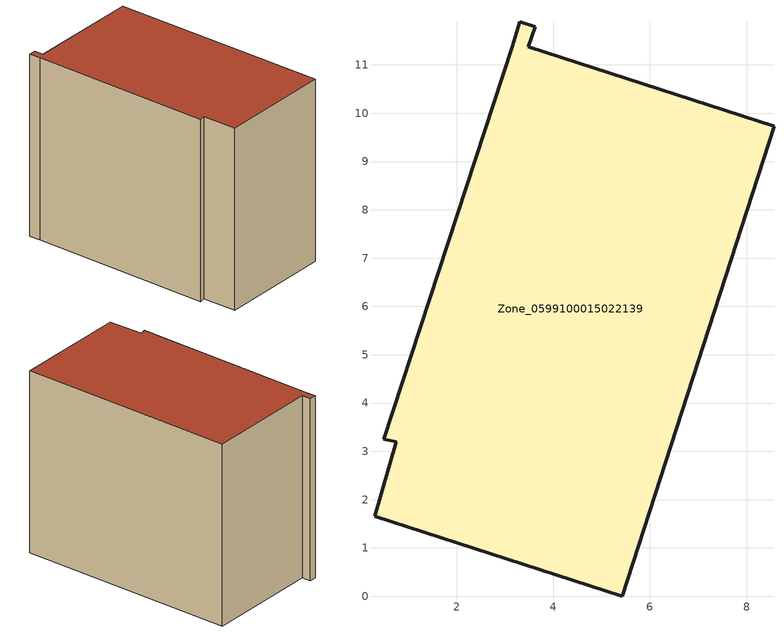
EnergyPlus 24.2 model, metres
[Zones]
Zone_0599100015022139
 floor ground (C_G): 3.15,11.38 3.31,11.89 3.62,11.79 3.48,11.38 8.57,9.74 5.42,0 0.3,1.66 0.75,3.2 0.48,3.25 z0.91
 wall outside (C_F): 3.48,11.38 3.62,11.79 3.31,11.89 3.15,11.38 0.48,3.25 0.75,3.2 0.3,1.66 5.42,0 8.57,9.74 3.48,11.38 z0.91:9.53
 roof outside (C_R): 3.31,11.89 3.15,11.38 0.48,3.25 0.75,3.2 0.3,1.66 5.42,0 8.57,9.74 3.48,11.38 3.62,11.79 z9.53
[BUILDING]
Pand.0599100015022139: North Axis=0; Terrain=City; Loads Convergence Tolerance Value=0.04; Temperature Convergence Tolerance Value=0.4; Solar Distribution=FullExterior; Maximum Number of Warmup Days=25; Minimum Number of Warmup Days=1
[Site:Location]
Rotterdam.The.Hague.AP_ZH_NLD Design_Conditions: Latitude=51.96; Longitude=4.45; Time Zone=1; Elevation=-4.5
[SITE:GROUNDTEMPERATURE:BUILDINGSURFACE]
18, 18, 18, 18, 18, 18, 18, 18, 18, 18, 18, 18
[MATERIAL] Thermal Absorptance=0.9; Solar Absorptance=0.7; Visible Absorptance=0.7
Name | Roughness | Thickness | Conductivity | Density | Specific Heat
G.TC.2006-2014 | MediumSmooth | 0.15 | 0.06 | 540 | 1210
F.TC.2006-2014 | Rough | 0.3 | 0.12 | 1920 | 840
R.TC.2006-2014 | MediumRough | 0.2 | 0.08 | 1500 | 1000
[CONSTRUCTION]
C_G: G.TC.2006-2014
C_F: F.TC.2006-2014
C_R: R.TC.2006-2014
[ZONE]
Zone_0599100015022139: Type=1; Multiplier=1; Ceiling Height=Autocalculate; Volume=Autocalculate; Floor Area=autocalculate; Part of Total Floor Area=Yes
[ZONEINFILTRATION:DESIGNFLOWRATE]
Infil_Zone_0599100015022139: Zone or ZoneList or Space or SpaceList=Zone_0599100015022139; Schedule=AlwaysOn; Design Flow Rate Calculation Method=Flow/Area; Flow Rate per Floor Area=0.0015; Constant Term Coefficient=1; Temperature Term Coefficient=0; Velocity Term Coefficient=0; Velocity Squared Term Coefficient=0
[HVACTEMPLATE:ZONE:IDEALLOADSAIRSYSTEM]
Zone_0599100015022139: Maximum Heating Supply Air Temperature=50; Minimum Cooling Supply Air Temperature=13; Maximum Heating Supply Air Humidity Ratio=0.0156; Minimum Cooling Supply Air Humidity Ratio=0.0077; Heating Limit=NoLimit; Cooling Limit=NoLimit; Dehumidification Control Type=ConstantSensibleHeatRatio; Cooling Sensible Heat Ratio=0.7; Dehumidification Setpoint=60; Humidification Control Type=None; Humidification Setpoint=30; Outdoor Air Method=None; Outdoor Air Flow Rate per Person=0.00944; Outdoor Air Flow Rate per Zone Floor Area=0; Outdoor Air Flow Rate per Zone=0; Demand Controlled Ventilation Type=None; Outdoor Air Economizer Type=NoEconomizer; Heat Recovery Type=None; Sensible Heat Recovery Effectiveness=0.7; Latent Heat Recovery Effectiveness=0.65
[ZONECONTROL:THERMOSTAT]
ThermostatControl_Zone_0599100015022139: Zone or ZoneList=Zone_0599100015022139; Control Type Schedule=DualSetpointControlType; Control 1=Thermostat_Zone_0599100015022139; Temperature Difference Between Cutout And Setpoint=0
[THERMOSTATSETPOINT:DUALSETPOINT]
Thermostat_Zone_0599100015022139: Heating Setpoint Temperature Schedule=HeatingSetpoint_Zone_0599100015022139; Cooling Setpoint Temperature Schedule=CoolingSetpoint_Zone_0599100015022139
[SCHEDULE:COMPACT]
HeatingSetpoint_Zone_0599100015022139: Through: 12/31, For: AllDays, Until: 24:00, 21
CoolingSetpoint_Zone_0599100015022139: Through: 12/31, For: AllDays, Until: 24:00, 24
DualSetpointControlType: Through: 12/31, For: AllDays, Until: 24:00, 4
AlwaysOn: Through: 12/31, For: AllDays, Until: 24:00, 1
